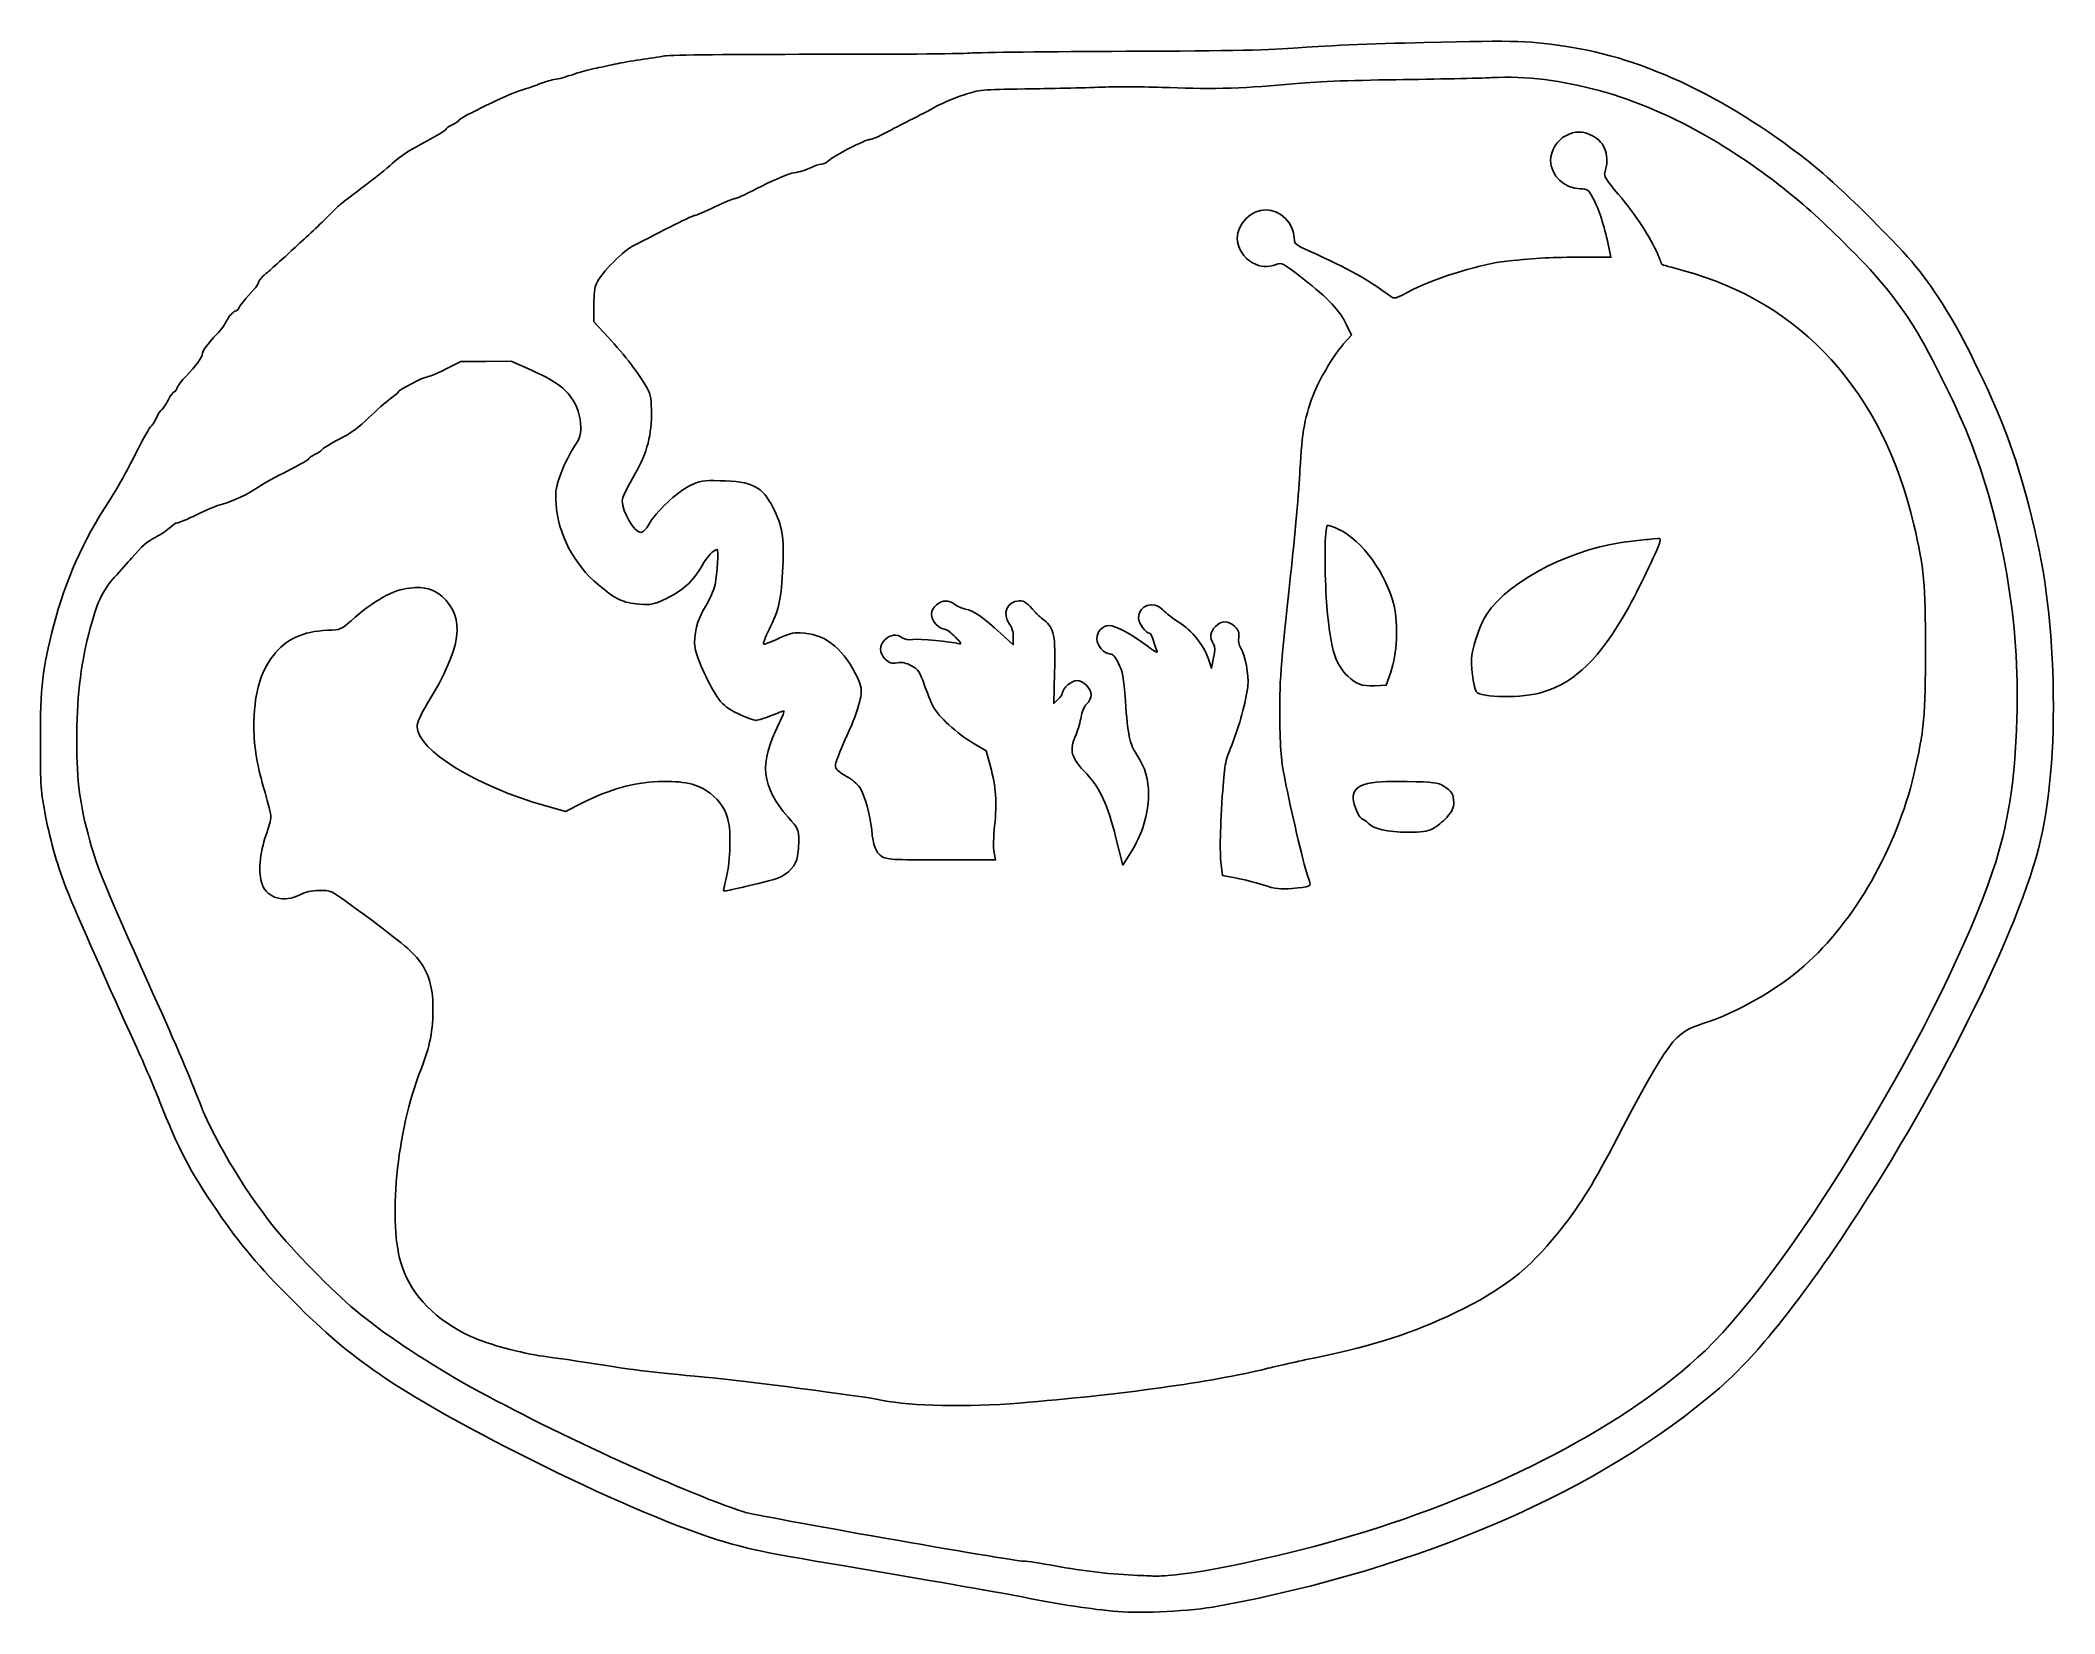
# Model space of a CAD drawing. Extents: x 57 to 906, y 45 to 708.
import ezdxf

# ---------------------------------------------------------------- set-up
doc = ezdxf.new("R2010")
doc.units = 0
doc.layers.get('0').update_dxf_attribs({"linetype": 'CONTINUOUS'})

msp = doc.modelspace()

# ---------------------------------------------------------------- linework, layer by layer
at = {"color": 7}
for points in [[(704.987232, 616.32804), (719.108072, 616.34188), (717.590304, 623.287304)], [(290.470856, 595.323944), (290.466056, 589.105984), (296.498776, 582.655184)], [(606.47812, 579.765352), (609.744416, 583.476064), (607.669176, 587.862752)], [(263.928808, 568.86648), (255.666392, 572.544464), (245.043312, 572.440496), (234.420232, 572.336528), (228.061072, 569.1392)], [(461.866392, 457.960448), (467.266392, 453.00016), (467.266392, 456.344848)], [(549.354312, 447.358288), (550.781696, 443.141904), (551.677368, 447.541904)], [(619.636216, 435.775088), (624.40604, 435.941904), (626.356, 441.541904), (626.356, 441.541904)], [(484.700704, 441.336344), (484.351432, 428.330784), (486.208912, 430.075792)], [(690.678032, 433.150344), (690.678032, 433.150344)], [(457.649144, 401.722024), (455.826248, 408.302184), (450.365888, 411.546128)], [(270.3264, 385.109536), (278.586408, 382.786096), (285.5264, 386.266672)], [(643.952832, 375.483968), (643.952832, 375.483968)], [(436.9224, 362.362344), (459.778408, 362.341864), (459.170168, 365.541864)], [(510.524552, 371.655256), (513.41352, 360.1686), (516.737976, 365.432504)], [(554.958504, 359.374872), (555.450616, 355.78452), (560.758504, 354.820232)], [(535.666392, 61.158248), (535.666392, 61.158272)], [(511.266392, 45.636904), (511.266392, 45.636904)]]:
    msp.add_lwpolyline(points, dxfattribs=at)
for points in [[(514.866392, 703.090631), (560.685248, 703.266324), (576.282416, 703.591101), (587.266392, 704.598204)], [(587.266392, 704.598204), (594.966392, 705.304206), (618.906392, 706.293625), (640.466392, 706.796914)], [(640.466392, 706.796914), (680.83848, 707.739347), (684.32012, 707.622085), (702.889296, 704.694503)], [(702.889296, 704.694503), (736.198496, 699.443034), (774.425632, 680.229146), (808.4664, 651.628885)], [(291.666392, 696.016858), (294.306392, 696.5753), (298.086392, 697.388411), (300.066392, 697.823772)], [(300.066392, 697.823772), (302.046392, 698.259133), (306.546392, 699.033801), (310.066392, 699.545255)], [(310.066392, 699.545255), (313.586392, 700.05671), (318.266392, 700.787256), (320.466392, 701.168691)], [(320.466392, 701.168691), (322.666392, 701.550126), (350.835704, 701.846492), (383.064856, 701.827284)], [(383.064856, 701.827284), (415.294016, 701.808076), (444.994016, 702.034086), (449.064856, 702.329528)], [(449.064856, 702.329528), (453.135704, 702.624971), (482.746392, 702.967467), (514.866392, 703.090631)], [(260.066392, 686.758566), (262.046392, 687.27863), (265.286392, 688.370585), (267.266392, 689.185133)], [(267.266392, 689.185133), (269.246392, 689.999681), (272.126392, 690.885689), (273.666392, 691.154039)], [(273.666392, 691.154039), (276.409208, 691.631983), (277.159528, 691.842529), (283.666392, 693.960108)], [(283.666392, 693.960108), (285.426392, 694.532878), (289.026392, 695.458415), (291.666392, 696.016858)], [(504.466392, 687.97757), (496.986392, 687.710285), (482.406392, 687.38041), (472.066392, 687.244514)], [(533.266392, 687.785727), (524.906392, 688.158526), (511.946392, 688.244855), (504.466392, 687.97757)], [(585.266392, 689.440764), (567.501128, 687.570114), (550.345824, 687.024102), (533.266392, 687.785727)], [(628.466392, 691.12087), (608.55988, 690.855114), (592.922744, 690.246964), (585.266392, 689.440764)], [(668.889424, 691.999277), (663.81676, 691.745244), (645.626392, 691.349962), (628.466392, 691.12087)], [(760.603024, 666.647061), (730.172912, 684.485914), (697.762072, 693.445182), (668.889424, 691.999277)], [(233.666392, 674.072096), (233.666392, 674.995478), (255.828544, 685.645457), (260.066392, 686.758566)], [(434.9594, 679.956925), (429.329872, 676.910592), (426.554408, 675.468171), (422.066392, 673.256388)], [(446.5594, 684.801067), (442.87056, 683.593066), (437.65056, 681.413202), (434.9594, 679.956925)], [(472.066392, 687.244514), (454.070584, 687.008001), (452.979496, 686.90348), (446.5594, 684.801067)], [(228.066392, 670.076724), (228.066392, 670.456813), (229.326392, 671.368646), (230.866392, 672.103022)], [(230.866392, 672.103022), (232.406392, 672.837396), (233.666392, 673.72348), (233.666392, 674.072096)], [(422.066392, 673.256388), (420.306392, 672.389025), (416.526392, 670.396613), (413.666392, 668.828806)], [(206.466392, 656.615625), (208.507424, 658.579126), (213.9638, 662.094), (219.066392, 664.732261)], [(219.066392, 664.732261), (224.016392, 667.291627), (228.066392, 669.696635), (228.066392, 670.076724)], [(406.93528, 665.960079), (404.959256, 665.936631), (391.642552, 659.11807), (389.617152, 657.092669)], [(413.666392, 668.828806), (410.806392, 667.261), (407.777392, 665.970073), (406.93528, 665.960079)], [(693.666392, 657.141885), (693.666392, 661.111582), (696.496248, 665.720532), (700.045288, 667.531118)], [(700.045288, 667.531118), (704.044072, 669.571146), (707.288712, 669.571146), (711.287496, 667.531118)], [(711.287496, 667.531118), (716.712392, 664.763544), (718.739136, 658.674047), (716.49852, 651.874245)], [(816.94752, 622.781928), (798.412312, 641.259725), (781.653448, 654.306798), (760.603024, 666.647061)], [(196.466392, 648.315837), (199.986392, 650.975933), (204.486392, 654.710841), (206.466392, 656.615625)], [(381.815744, 654.018103), (380.172944, 653.180013), (377.096864, 652.234573), (374.980016, 651.917133)], [(386.43452, 655.541909), (385.536992, 655.541909), (383.458544, 654.856196), (381.815744, 654.018103)], [(389.617152, 657.092669), (388.764232, 656.23975), (387.332048, 655.541909), (386.43452, 655.541909)], [(706.287208, 645.141885), (699.597896, 645.141885), (693.666392, 650.781621), (693.666392, 657.141885)], [(181.666392, 636.722648), (182.860544, 637.994936), (184.266528, 639.09628), (196.466392, 648.315837)], [(361.281824, 646.240933), (355.86468, 643.436469), (350.879696, 641.141909), (350.204088, 641.141909)], [(374.980016, 651.917133), (372.701064, 651.575381), (367.113768, 649.260141), (361.281824, 646.240933)], [(711.056584, 642.141885), (709.5646, 644.798525), (709.018728, 645.141885), (706.287208, 645.141885)], [(716.49852, 651.874245), (716.063648, 650.554509), (717.254688, 648.681181), (722.207704, 642.894581)], [(808.4664, 651.628885), (817.9628, 643.650245), (840.83976, 620.772456), (847.21152, 612.882344)], [(168.466392, 623.962672), (173.284816, 628.399272), (179.426968, 634.336672), (181.666392, 636.722648)], [(341.57912, 637.541912), (337.510992, 635.561912), (333.701592, 633.941912), (333.113792, 633.941912)], [(350.204088, 641.141909), (349.528488, 641.141909), (345.647248, 639.521912), (341.57912, 637.541912)], [(717.590304, 623.287304), (715.912136, 630.966712), (713.623408, 637.571376), (711.056584, 642.141885)], [(722.207704, 642.894581), (729.217864, 634.704608), (736.01044, 624.371744), (738.66, 617.867352)], [(333.113792, 633.941912), (332.228576, 633.941912), (319.598928, 627.679336), (306.593696, 620.791568)], [(561.666392, 624.341912), (561.666392, 630.429464), (567.57884, 636.341912), (573.666392, 636.341912)], [(573.666392, 636.341912), (579.763184, 636.341912), (585.666392, 630.428776), (585.666392, 624.321728)], [(152.078816, 609.1822), (154.37584, 611.053168), (157.800792, 614.14224), (168.466392, 623.962672)], [(306.593696, 620.791568), (301.990992, 618.353912), (292.274208, 608.01928), (291.305528, 604.531304)], [(568.045288, 613.952672), (564.496248, 615.763256), (561.666392, 620.372216), (561.666392, 624.341912)], [(585.666392, 624.321728), (585.666392, 621.99904), (586.068856, 621.655024), (591.866392, 619.022104)], [(845.89832, 588.341904), (837.2368, 601.409824), (831.29176, 608.482072), (816.94752, 622.781928)], [(578.06708, 613.25108), (574.419336, 611.93204), (571.622224, 612.127856), (568.045288, 613.952672)], [(589.483872, 607.21312), (580.856112, 613.945856), (580.503768, 614.1322), (578.06708, 613.25108)], [(591.866392, 619.022104), (609.190384, 611.15448), (616.308392, 607.19236), (626.202992, 599.909208)], [(633.802992, 601.798136), (642.879736, 606.701048), (663.061192, 613.1732), (672.866392, 614.325688)], [(672.866392, 614.325688), (686.74596, 615.957072), (692.50024, 616.315784), (704.987232, 616.32804)], [(738.66, 617.867352), (739.629088, 615.488336), (740.474496, 613.439352), (740.538696, 613.31404)], [(740.538696, 613.31404), (740.602856, 613.188728), (744.57408, 612.036288), (749.36356, 610.753064)], [(847.21152, 612.882344), (856.41152, 601.490112), (864.15856, 588.955816), (872.22352, 572.41452)], [(140.866392, 594.718704), (140.866392, 595.331264), (144.148944, 599.397856), (147.387416, 602.797272)], [(147.387416, 602.797272), (148.113976, 603.559944), (148.925432, 604.867624), (149.19064, 605.703224)], [(149.19064, 605.703224), (149.455848, 606.538824), (150.755528, 608.10436), (152.078816, 609.1822)], [(291.305528, 604.531304), (290.848912, 602.887136), (290.473304, 598.743824), (290.470856, 595.323944)], [(607.669176, 587.862752), (604.830664, 593.862864), (599.986712, 599.017152), (589.483872, 607.21312)], [(749.36356, 610.753064), (799.410872, 597.344112), (833.61488, 559.699032), (846.77472, 503.54188)], [(139.252976, 593.537648), (140.140352, 593.819288), (140.866392, 594.350768), (140.866392, 594.718704)], [(626.202992, 599.909208), (627.84216, 598.702656), (628.268536, 598.808632), (633.802992, 601.798136)], [(131.860976, 584.061288), (133.287992, 585.559), (135.171952, 588.188664), (136.04756, 589.904984)], [(136.04756, 589.904984), (136.92316, 591.621304), (138.3656, 593.256), (139.252976, 593.537648)], [(869.64296, 541.17352), (864.4308, 554.303096), (851.70856, 579.57576), (845.89832, 588.341904)], [(125.666392, 575.841552), (125.666392, 577.05712), (127.478736, 579.46196), (131.860976, 584.061288)], [(296.498776, 582.655184), (303.465456, 575.205696), (310.266536, 566.318096), (312.961432, 561.141904)], [(594.21764, 559.541904), (597.0274, 566.290216), (602.36132, 575.088424), (606.47812, 579.765352)], [(118.735576, 566.232776), (122.884832, 570.461488), (125.666392, 574.3178), (125.666392, 575.841552)], [(228.061072, 569.1392), (224.563528, 567.380672), (221.106976, 565.94188), (220.37984, 565.94188)], [(280.826128, 557.408664), (277.669904, 561.75672), (273.407128, 564.64724), (263.928808, 568.86648)], [(872.22352, 572.41452), (883.8268, 548.616088), (889.39416, 533.830248), (895.29488, 511.141904)], [(113.628744, 559.541904), (114.030144, 559.541904), (114.593968, 560.283568), (114.881672, 561.19004)], [(114.881672, 561.19004), (115.169376, 562.096512), (116.903632, 564.365744), (118.735576, 566.232776)], [(220.37984, 565.94188), (218.86808, 565.94188), (208.066392, 560.275392), (208.066392, 559.482336)], [(312.961432, 561.141904), (314.555928, 558.079312), (314.829248, 556.407384), (314.7924, 549.941904)], [(106.083424, 548.37968), (106.886448, 550.160456), (107.97428, 551.870456), (108.50084, 552.17968)], [(108.50084, 552.17968), (109.0274, 552.488904), (110.232376, 554.271904), (111.178568, 556.141904)], [(111.178568, 556.141904), (112.124752, 558.011904), (113.227336, 559.541904), (113.628744, 559.541904)], [(204.73352, 556.65068), (202.900432, 555.38084), (198.848016, 551.814352), (195.728128, 548.725152)], [(208.066392, 559.482336), (208.066392, 559.194768), (206.5666, 557.92052), (204.73352, 556.65068)], [(285.023432, 544.596208), (284.935104, 549.543456), (283.618848, 553.561384), (280.826128, 557.408664)], [(588.079688, 526.712984), (588.847792, 542.561776), (590.233424, 549.972864), (594.21764, 559.541904)], [(97.308904, 533.226792), (100.591032, 539.780104), (103.57948, 545.141904), (103.949896, 545.141904)], [(103.949896, 545.141904), (104.32032, 545.141904), (105.280408, 546.598904), (106.083424, 548.37968)], [(195.728128, 548.725152), (191.687224, 544.723976), (188.101264, 542.111752), (183.261008, 539.643352)], [(282.16344, 536.34188), (284.570768, 539.958456), (285.079992, 541.428144), (285.023432, 544.596208)], [(314.7924, 549.941904), (314.736, 540.05172), (312.527816, 532.61908), (306.814368, 523.08856)], [(175.885352, 535.164984), (175.565776, 534.60768), (174.215776, 533.700816), (172.885352, 533.149736)], [(183.261008, 539.643352), (179.523968, 537.73756), (176.20492, 535.722296), (175.885352, 535.164984)], [(276.762784, 525.54188), (278.122296, 529.06188), (280.552592, 533.92188), (282.16344, 536.34188)], [(890.1552, 421.941904), (891.53432, 462.006456), (884.24112, 504.399824), (869.64296, 541.17352)], [(86.18836, 513.426792), (89.022536, 517.76348), (94.026784, 526.67348), (97.308904, 533.226792)], [(161.580144, 526.334112), (156.692712, 523.895392), (151.202712, 520.877904), (149.380144, 519.628592)], [(170.466392, 531.457968), (170.466392, 531.078576), (166.467584, 528.77284), (161.580144, 526.334112)], [(172.885352, 533.149736), (171.55492, 532.598648), (170.466392, 531.83736), (170.466392, 531.457968)], [(584.113008, 482.312984), (585.899408, 498.57708), (587.684416, 518.55708), (588.079688, 526.712984)], [(149.380144, 519.628592), (144.672688, 516.401776), (138.715976, 513.566616), (134.066392, 512.33984)], [(274.641632, 512.34188), (274.32444, 518.492232), (274.527088, 519.753312), (276.762784, 525.54188)], [(306.814368, 523.08856), (304.398608, 519.058312), (302.466392, 514.869904), (302.466392, 513.662864)], [(313.671352, 503.721768), (316.611784, 508.953552), (325.494168, 517.347464), (330.897176, 520.00028)], [(330.897176, 520.00028), (335.30104, 522.16252), (336.27116, 522.328832), (343.560824, 522.171216)], [(343.560824, 522.171216), (357.335168, 521.8734), (361.491688, 519.769656), (366.040152, 510.793688)], [(62.852221, 460.822056), (67.943589, 480.232112), (75.232309, 496.66248), (86.18836, 513.426792)], [(134.066392, 512.33984), (131.866392, 511.759384), (126.923584, 509.722376), (123.082376, 507.813168)], [(292.466392, 478.266304), (282.13908, 486.868816), (275.279016, 499.9832), (274.641632, 512.34188)], [(302.466392, 513.662864), (302.466392, 509.08036), (307.644408, 500.341904), (310.359792, 500.341904)], [(366.040152, 510.793688), (370.000352, 502.978616), (370.741224, 498.54536), (370.193328, 485.941904)], [(895.29488, 511.141904), (901.78272, 486.196016), (904.742, 464.549872), (905.41152, 437.141904)], [(111.97548, 502.473976), (110.92548, 501.446624), (108.227472, 499.617208), (105.979904, 498.408608)], [(114.991472, 504.34188), (114.38268, 504.34188), (113.02548, 503.50132), (111.97548, 502.473976)], [(123.082376, 507.813168), (119.241168, 505.90396), (115.600264, 504.34188), (114.991472, 504.34188)], [(310.359792, 500.341904), (311.186536, 500.341904), (312.559104, 501.742784), (313.671352, 503.721768)], [(599.53152, 503.273696), (598.528096, 502.27028), (598.33128, 485.366552), (599.178256, 472.934096)], [(604.508248, 501.625648), (602.008872, 502.769896), (599.769344, 503.51152), (599.53152, 503.273696)], [(627.736168, 469.4338), (624.628704, 482.66956), (614.129112, 497.221072), (604.508248, 501.625648)], [(846.77472, 503.54188), (851.0136, 485.453328), (851.6512, 478.61244), (851.65912, 451.14188)], [(105.979904, 498.408608), (101.776464, 496.148264), (100.505328, 495.043696), (95.776112, 489.54188)], [(342.482312, 493.14188), (341.041128, 493.14188), (338.25124, 490.160592), (335.983832, 486.197584)], [(341.590184, 478.345744), (342.530584, 483.096488), (343.136272, 493.14188), (342.482312, 493.14188)], [(728.066392, 496.714736), (704.181384, 494.449464), (676.531104, 480.561856), (666.79756, 465.941904)], [(726.037672, 467.855504), (730.387832, 475.53692), (738.63884, 492.697816), (739.666688, 496.201864)], [(736.739328, 497.634864), (734.829216, 497.40004), (730.926392, 496.985984), (728.066392, 496.714736)], [(739.666688, 496.201864), (740.190368, 497.987136), (740.072832, 498.044672), (736.739328, 497.634864)], [(95.776112, 489.54188), (94.263264, 487.78188), (91.006416, 484.145904), (88.538672, 481.461936)], [(335.983832, 486.197584), (332.29984, 479.758632), (328.012112, 475.81716), (321.1426, 472.55484)], [(370.193328, 485.941904), (369.618976, 472.729832), (368.484296, 467.5204), (364.425328, 459.460368)], [(88.538672, 481.461936), (83.36364, 475.833464), (81.088424, 470.8358), (77.717037, 457.691504)], [(188.250592, 463.157768), (197.37196, 471.363424), (206.26992, 476.330704), (212.929136, 476.934544)], [(212.929136, 476.934544), (219.567904, 477.536528), (222.911512, 476.658328), (226.572056, 473.351248)], [(309.724912, 470.1744), (302.527192, 470.777832), (300.07736, 471.926464), (292.466392, 478.266304)], [(337.582144, 469.218792), (339.351496, 472.040744), (341.15512, 476.147872), (341.590184, 478.345744)], [(579.612904, 420.341904), (579.392136, 437.58756), (579.766024, 442.73636), (584.113008, 482.312984)], [(226.572056, 473.351248), (236.551784, 464.33516), (234.90196, 452.148288), (220.482408, 428.368288)], [(321.1426, 472.55484), (315.597088, 469.921288), (314.778848, 469.750696), (309.724912, 470.1744)], [(333.186144, 451.63616), (332.426128, 457.20296), (334.003192, 463.510712), (337.582144, 469.218792)], [(434.830032, 461.505544), (432.157848, 464.177728), (432.218768, 467.716352), (434.97428, 469.88384)], [(434.97428, 469.88384), (437.580704, 471.934056), (440.066536, 471.993744), (442.558504, 470.065968)], [(442.558504, 470.065968), (443.60784, 469.2542), (445.653392, 468.3598), (447.10416, 468.078416)], [(447.10416, 468.078416), (450.401448, 467.43888), (454.917144, 464.34384), (461.866392, 457.960448)], [(465.666392, 461.723608), (462.374896, 465.908064), (464.691, 471.541904), (469.702752, 471.541904)], [(469.702752, 471.541904), (471.957336, 471.541904), (473.111136, 470.715416), (476.576584, 466.618064)], [(520.066392, 464.305544), (520.066392, 469.774888), (526.418416, 471.86344), (530.345424, 467.685296)], [(530.345424, 467.685296), (531.51196, 466.444168), (534.512312, 464.12404), (537.012872, 462.529472)], [(599.178256, 472.934096), (600.584576, 452.291264), (602.504368, 445.234552), (608.196288, 439.785936)], [(626.356, 441.541904), (628.955504, 449.00732), (629.578056, 461.588568), (627.736168, 469.4338)], [(690.678032, 433.150344), (704.247944, 437.364648), (714.429144, 447.3574), (726.037672, 467.855504)], [(57.315973, 412.341904), (57.282133, 435.283176), (58.152485, 442.905), (62.852221, 460.822056)], [(155.344688, 448.34556), (160.998008, 455.497544), (167.730368, 458.663168), (178.250592, 459.116144)], [(178.250592, 459.116144), (183.888984, 459.35892), (184.141064, 459.4608), (188.250592, 463.157768)], [(364.425328, 459.460368), (362.851432, 456.335024), (361.77324, 453.568384), (362.029344, 453.31228)], [(438.267672, 459.541904), (437.456968, 459.541904), (435.910032, 460.425544), (434.830032, 461.505544)], [(442.904032, 456.252032), (441.164736, 458.06148), (439.078376, 459.541904), (438.267672, 459.541904)], [(467.266392, 456.344848), (467.266392, 458.478184), (466.686912, 460.426224), (465.666392, 461.723608)], [(476.576584, 466.618064), (477.077192, 466.026176), (478.774784, 464.546456), (480.349008, 463.3298)], [(480.349008, 463.3298), (484.469664, 460.14512), (485.117848, 456.869168), (484.700704, 441.336344)], [(502.466392, 455.505544), (502.466392, 458.436904), (504.926544, 461.141904), (507.59256, 461.141904)], [(507.59256, 461.141904), (510.321536, 461.141904), (517.192648, 457.498272), (523.196352, 452.867488)], [(524.7034, 457.941904), (523.014376, 457.941904), (520.066392, 461.987592), (520.066392, 464.305544)], [(537.012872, 462.529472), (542.569848, 458.985872), (547.448088, 452.989112), (549.354312, 447.358288)], [(551.51972, 453.519912), (549.917384, 455.920384), (550.253696, 458.601936), (552.430032, 460.778264)], [(552.430032, 460.778264), (554.963032, 463.311272), (558.000976, 463.280048), (560.586592, 460.694432)], [(560.586592, 460.694432), (562.172384, 459.10864), (562.54972, 458.072368), (562.260048, 456.09868)], [(666.79756, 465.941904), (664.283984, 462.166464), (661.174736, 453.64796), (660.507064, 448.707632)], [(77.717037, 457.691504), (74.208069, 444.010776), (72.578829, 429.459032), (72.639613, 412.34188)], [(343.202256, 430.090344), (339.553512, 435.031328), (333.748216, 447.519184), (333.186144, 451.63616)], [(362.029344, 453.31228), (362.285456, 453.056176), (364.98712, 454.052248), (368.033056, 455.525776)], [(368.033056, 455.525776), (372.240768, 457.561336), (374.495408, 458.171112), (377.41876, 458.06416)], [(377.41876, 458.06416), (387.590048, 457.692056), (394.903072, 452.291072), (400.775256, 440.814376)], [(413.323192, 447.012336), (410.728168, 449.60736), (410.693544, 452.641744), (413.230032, 455.178224)], [(413.230032, 455.178224), (415.446104, 457.394304), (418.214488, 457.699504), (420.513488, 455.9812)], [(420.513488, 455.9812), (421.51948, 455.229304), (423.068944, 454.974928), (424.913048, 455.258928)], [(424.913048, 455.258928), (427.616768, 455.675304), (441.054792, 454.415816), (444.466392, 453.42628)], [(444.466392, 453.42628), (445.61332, 453.093608), (445.170912, 453.893776), (442.904032, 456.252032)], [(508.016552, 449.141904), (505.546752, 449.141904), (502.466392, 452.673752), (502.466392, 455.505544)], [(523.196352, 452.867488), (526.017832, 450.691224), (528.113512, 449.465208), (527.853416, 450.143008)], [(526.396824, 454.658632), (525.855792, 456.464432), (525.093752, 457.941904), (524.7034, 457.941904)], [(527.853416, 450.143008), (527.59332, 450.8208), (526.937856, 452.852832), (526.396824, 454.658632)], [(551.677368, 447.541904), (552.386992, 451.027896), (552.35424, 452.269704), (551.51972, 453.519912)], [(562.260048, 456.09868), (562.054312, 454.69692), (562.362184, 452.823696), (562.944328, 451.93524)], [(562.944328, 451.93524), (565.023648, 448.761792), (566.647544, 440.325736), (566.084648, 435.621416)], [(851.65912, 451.14188), (851.66712, 423.531568), (851.02792, 416.678792), (846.73512, 398.34188)], [(147.300344, 418.34188), (147.259304, 431.850488), (149.801752, 441.333216), (155.344688, 448.34556)], [(418.323192, 445.422696), (415.873576, 445.03388), (415.035064, 445.300464), (413.323192, 447.012336)], [(424.435128, 444.107944), (422.07652, 445.434288), (420.51392, 445.770416), (418.323192, 445.422696)], [(429.742056, 436.28452), (427.867624, 441.580768), (427.212976, 442.545848), (424.435128, 444.107944)], [(511.652424, 445.169472), (510.235456, 447.965712), (509.15892, 449.141904), (508.016552, 449.141904)], [(514.504528, 429.382), (513.793608, 439.391928), (513.357856, 441.803952), (511.652424, 445.169472)], [(660.507064, 448.707632), (659.985496, 444.848416), (661.133872, 435.297968), (662.357552, 433.318008)], [(400.775256, 440.814376), (403.214344, 436.047392), (403.432696, 435.082552), (402.967728, 431.126432)], [(433.520824, 427.027208), (432.618504, 428.795896), (430.918056, 432.961688), (429.742056, 436.28452)], [(486.208912, 430.075792), (487.230528, 431.035552), (488.066392, 432.314416), (488.066392, 432.91772)], [(488.066392, 432.91772), (488.066392, 434.758672), (491.867888, 437.941904), (494.066392, 437.941904)], [(494.066392, 437.941904), (496.73368, 437.941904), (500.066392, 434.609192), (500.066392, 431.941904)], [(566.084648, 435.621416), (565.254936, 428.687232), (562.635008, 419.087072), (559.294904, 410.741904)], [(608.196288, 439.785936), (611.784752, 436.350864), (613.990208, 435.577632), (619.636216, 435.775088)], [(662.357552, 433.318008), (664.080256, 430.530624), (681.902872, 430.425112), (690.678032, 433.150344)], [(905.41152, 437.141904), (906.0928, 409.249152), (904.03056, 385.88036), (899.22856, 367.078808)], [(220.482408, 428.368288), (217.512472, 423.470424), (216.072888, 420.243432), (216.086224, 418.513752)], [(351.486176, 423.890344), (347.30336, 425.894904), (345.061224, 427.573), (343.202256, 430.090344)], [(370.634024, 425.138176), (370.321824, 425.135776), (367.906392, 424.24468), (365.266392, 423.15716)], [(368.498256, 419.74188), (369.985128, 422.71188), (370.946224, 425.140216), (370.634024, 425.138176)], [(402.967728, 431.126432), (402.683712, 428.709904), (400.976168, 423.4048), (399.173184, 419.33732)], [(450.365888, 411.546128), (443.501616, 415.624112), (435.66316, 422.827872), (433.520824, 427.027208)], [(498.186624, 427.989408), (497.040544, 426.843328), (496.117808, 424.73036), (495.822488, 422.57576)], [(500.066392, 431.941904), (500.066392, 430.801904), (499.220496, 429.02328), (498.186624, 427.989408)], [(519.290184, 406.707752), (516.285184, 411.3944), (515.526848, 414.987344), (514.504528, 429.382)], [(151.981744, 390.837848), (148.638632, 402.01096), (147.326528, 409.719784), (147.300344, 418.34188)], [(216.086224, 418.513752), (216.162144, 408.6718), (241.049376, 393.344792), (270.3264, 385.109536)], [(358.843824, 421.160872), (357.951408, 421.150392), (354.640464, 422.378688), (351.486176, 423.890344)], [(365.266392, 423.15716), (362.626392, 422.069648), (359.736232, 421.171312), (358.843824, 421.160872)], [(372.365264, 380.401464), (361.054032, 393.319216), (360.104792, 402.976112), (368.498256, 419.74188)], [(399.173184, 419.33732), (392.974672, 405.353664), (391.979176, 402.676992), (392.4386, 401.229472)], [(495.822488, 422.57576), (495.556088, 420.632128), (494.601976, 417.324536), (493.702256, 415.225568)], [(582.768232, 391.141904), (580.056968, 404.305736), (579.786096, 406.812408), (579.612904, 420.341904)], [(880.07056, 357.88544), (886.48104, 377.095776), (889.2076, 394.414728), (890.1552, 421.941904)], [(59.525789, 380.741904), (57.510205, 391.098656), (57.343829, 393.477824), (57.315973, 412.341904)], [(72.639613, 412.34188), (72.700573, 395.17476), (73.964341, 385.554928), (78.149565, 370.399848)], [(493.702256, 415.225568), (490.725112, 408.280184), (491.405112, 405.764), (498.202888, 398.571984)], [(559.294904, 410.741904), (556.398424, 403.505128), (556.210016, 402.472808), (555.352648, 389.141904)], [(392.4386, 401.229472), (392.691912, 400.43136), (394.720128, 398.787264), (396.945744, 397.575928)], [(459.408256, 376.729144), (460.45972, 386.65244), (459.995088, 393.253816), (457.649144, 401.722024)], [(524.249224, 389.53484), (524.264344, 396.59868), (523.029024, 400.876584), (519.290184, 406.707752)], [(154.466392, 380.534632), (154.466392, 381.634176), (153.348296, 386.270624), (151.981744, 390.837848)], [(285.5264, 386.266672), (297.50044, 392.271952), (307.015808, 394.96292), (317.673048, 395.357832)], [(317.673048, 395.357832), (328.503208, 395.759144), (334.190384, 394.477888), (339.477032, 390.445632)], [(396.945744, 397.575928), (399.17136, 396.3646), (401.689976, 394.2414), (402.542672, 392.857704)], [(402.542672, 392.857704), (404.803344, 389.189248), (406.984424, 381.55456), (407.603728, 375.141904)], [(498.202888, 398.571984), (503.85336, 392.593816), (506.97156, 385.782096), (510.524552, 371.655256)], [(592.02844, 353.409152), (590.677728, 356.561808), (585.78044, 376.516888), (582.768232, 391.141904)], [(633.199136, 395.40848), (615.62432, 395.772592), (610.466392, 394.162), (610.466392, 388.310032)], [(648.466392, 393.59788), (646.403288, 394.925168), (644.260192, 395.179328), (633.199136, 395.40848)], [(652.866392, 386.591304), (652.866392, 389.965056), (652.021224, 391.310904), (648.466392, 393.59788)], [(846.73512, 398.34188), (839.53072, 367.567744), (821.60504, 336.26504), (800.5736, 317.7324)], [(339.477032, 390.445632), (343.997592, 386.99768), (346.183232, 383.55596), (347.32176, 378.092536)], [(516.737976, 365.432504), (521.566888, 373.078552), (524.232288, 381.631384), (524.249224, 389.53484)], [(555.352648, 389.141904), (554.345112, 373.476136), (554.22888, 364.698056), (554.958504, 359.374872)], [(610.466392, 388.310032), (610.466392, 385.653976), (613.24432, 379.541904), (614.451488, 379.541904)], [(649.92096, 380.286272), (652.227872, 382.839744), (652.866392, 384.206576), (652.866392, 386.591304)], [(68.883533, 348.741904), (64.674141, 359.407152), (61.695621, 369.592568), (59.525789, 380.741904)], [(152.4478, 372.939456), (153.558024, 376.017256), (154.466392, 379.435088), (154.466392, 380.534632)], [(347.32176, 378.092536), (348.464576, 372.608536), (347.852184, 360.207264), (346.131, 353.97908)], [(376.861928, 370.401464), (376.865928, 375.165024), (376.77744, 375.362632), (372.365264, 380.401464)], [(407.603728, 375.141904), (408.279192, 368.147776), (409.253168, 365.604832), (411.947296, 363.801344)], [(459.170168, 365.541864), (458.835632, 367.301864), (458.942776, 372.336144), (459.408256, 376.729144)], [(614.451488, 379.541904), (614.865408, 379.541904), (615.92316, 378.77004), (616.802064, 377.826656)], [(616.802064, 377.826656), (619.069256, 375.393104), (624.886216, 374.058472), (633.498264, 373.995896)], [(633.498264, 373.995896), (639.334984, 373.953496), (641.578912, 374.272888), (643.952832, 375.483968)], [(643.952832, 375.483968), (645.61532, 376.332104), (648.300976, 378.493144), (649.92096, 380.286272)], [(78.149565, 370.399848), (81.3314, 358.87816), (84.931432, 350.133344), (102.87404, 310.34188)], [(150.762296, 352.10312), (149.010816, 356.689296), (149.711776, 365.354552), (152.4478, 372.939456)], [(376.042496, 362.607696), (376.490736, 364.221496), (376.85948, 367.728696), (376.861928, 370.401464)], [(899.22856, 367.078808), (889.31816, 328.276064), (851.18776, 253.653536), (812.59904, 197.541904)], [(366.399376, 354.116416), (370.927672, 355.280048), (375.00428, 358.869712), (376.042496, 362.607696)], [(411.947296, 363.801344), (413.850784, 362.527112), (416.39188, 362.380704), (436.9224, 362.362344)], [(758.901952, 155.69944), (796.362152, 191.511624), (859.96984, 297.64956), (880.07056, 357.88544)], [(96.687056, 285.941904), (87.975168, 304.870728), (71.606653, 341.842392), (68.883533, 348.741904)], [(166.698264, 347.698872), (160.035984, 344.22348), (153.032336, 346.159088), (150.762296, 352.10312)], [(174.885472, 349.498872), (171.544408, 349.469032), (169.033384, 348.917), (166.698264, 347.698872)], [(188.485472, 343.1772), (179.782328, 349.485496), (179.661856, 349.541496), (174.885472, 349.498872)], [(346.131, 353.97908), (345.46788, 351.579544), (345.073368, 349.468232), (345.25432, 349.287288)], [(345.25432, 349.287288), (345.538496, 349.003112), (354.188696, 350.978648), (366.399376, 354.116416)], [(560.758504, 354.820232), (563.67784, 354.28988), (568.946392, 352.942848), (572.466392, 351.826832)], [(572.466392, 351.826832), (577.887024, 350.108224), (579.758248, 349.875456), (584.694544, 350.30572)], [(584.694544, 350.30572), (592.334448, 350.971648), (592.95944, 351.23612), (592.02844, 353.409152)], [(216.462144, 320.584408), (213.721688, 324.173472), (205.118128, 331.121352), (188.485472, 343.1772)], [(222.756816, 300.34188), (222.667352, 309.121096), (220.916928, 314.750152), (216.462144, 320.584408)], [(800.5736, 317.7324), (789.150392, 307.666432), (772.123488, 297.92396), (758.277216, 293.531216)], [(102.87404, 310.34188), (113.16676, 287.515624), (120.235768, 271.1126), (123.327864, 262.88056)], [(217.61708, 273.94188), (221.457936, 283.571464), (222.8546, 290.745328), (222.756816, 300.34188)], [(758.277216, 293.531216), (745.528392, 289.48664), (744.19696, 287.689472), (720.05708, 241.94188)], [(107.515456, 260.741904), (105.10372, 266.901904), (100.230936, 278.241904), (96.687056, 285.941904)], [(209.6996, 191.04536), (203.60316, 208.764976), (207.375896, 248.265768), (217.61708, 273.94188)], [(131.886584, 214.341904), (120.468032, 231.037576), (115.272088, 240.93008), (107.515456, 260.741904)], [(123.327864, 262.88056), (129.609336, 246.157488), (142.504304, 224.192872), (155.816048, 207.54188)], [(720.05708, 241.94188), (710.650408, 224.115256), (705.490784, 215.9608), (696.713408, 205.048696)], [(163.639568, 176.692064), (149.118496, 191.237672), (141.552864, 200.208312), (131.886584, 214.341904)], [(155.816048, 207.54188), (163.273568, 198.21364), (180.407544, 180.73648), (190.066392, 172.605512)], [(696.713408, 205.048696), (684.301024, 189.617512), (673.248992, 181.05436), (653.582752, 171.630912)], [(812.59904, 197.541904), (793.822152, 170.23848), (778.49416, 151.72708), (764.78592, 139.798704)], [(238.7438, 161.52224), (224.028544, 168.321112), (214.016408, 178.498336), (209.6996, 191.04536)], [(200.066392, 145.760304), (186.74808, 154.93668), (177.621656, 162.686368), (163.639568, 176.692064)], [(190.066392, 172.605512), (200.829504, 163.544968), (218.511872, 151.674328), (235.809448, 141.897)], [(653.582752, 171.630912), (635.346928, 162.892872), (619.96472, 157.918104), (595.160216, 152.736432)], [(269.383352, 153.208952), (260.198328, 154.38376), (245.651536, 158.330672), (238.7438, 161.52224)], [(286.466392, 150.7236), (280.526392, 151.648552), (272.839024, 152.76696), (269.383352, 153.208952)], [(608.763408, 77.207656), (671.342056, 95.7954), (726.289408, 124.52164), (758.901952, 155.69944)], [(348.866392, 74.061072), (315.916184, 82.685848), (235.075432, 121.638936), (200.066392, 145.760304)], [(337.266392, 144.438424), (313.808936, 146.543904), (311.371896, 146.845424), (286.466392, 150.7236)], [(412.32288, 134.630808), (403.903728, 136.365784), (352.783488, 143.045656), (337.266392, 144.438424)], [(573.666392, 147.940248), (551.52904, 142.424088), (512.199888, 136.957712), (469.743256, 133.495928)], [(595.160216, 152.736432), (587.518608, 151.140096), (577.846392, 148.981816), (573.666392, 147.940248)], [(235.809448, 141.897), (269.368648, 122.927904), (327.203744, 96.301432), (353.666392, 87.637296)], [(764.78592, 139.798704), (715.366664, 96.795968), (639.108168, 63.629752), (553.493216, 47.903624)], [(469.743256, 133.495928), (448.209904, 131.74016), (424.031112, 132.21804), (412.32288, 134.630808)], [(353.666392, 87.637296), (358.960448, 85.903976), (467.481864, 66.817064), (471.73596, 66.871048)], [(535.666392, 61.158272), (551.464024, 62.688848), (583.746504, 69.77688), (608.763408, 77.207656)], [(413.266392, 61.967128), (361.371304, 70.741536), (361.998072, 70.623832), (348.866392, 74.061072)], [(474.066392, 51.197288), (466.586392, 52.731392), (439.226392, 57.577816), (413.266392, 61.967128)], [(471.73596, 66.871048), (473.017696, 66.887288), (478.926392, 65.995832), (484.866392, 64.889976)], [(484.866392, 64.889976), (496.5288, 62.718768), (509.480592, 61.226744), (519.666392, 60.881072)], [(519.666392, 60.881072), (523.186392, 60.761608), (526.426392, 60.600712), (526.866392, 60.523512)], [(526.866392, 60.523512), (527.306392, 60.446312), (531.266392, 60.731952), (535.666392, 61.158248)], [(511.266392, 45.636904), (500.276736, 46.611136), (486.083888, 48.732576), (474.066392, 51.197288)], [(553.493216, 47.903624), (542.31488, 45.850344), (521.476784, 44.73176), (511.266392, 45.636904)]]:
    msp.add_open_spline(points, degree=3, dxfattribs=at)

doc.saveas('drawing.dxf')
